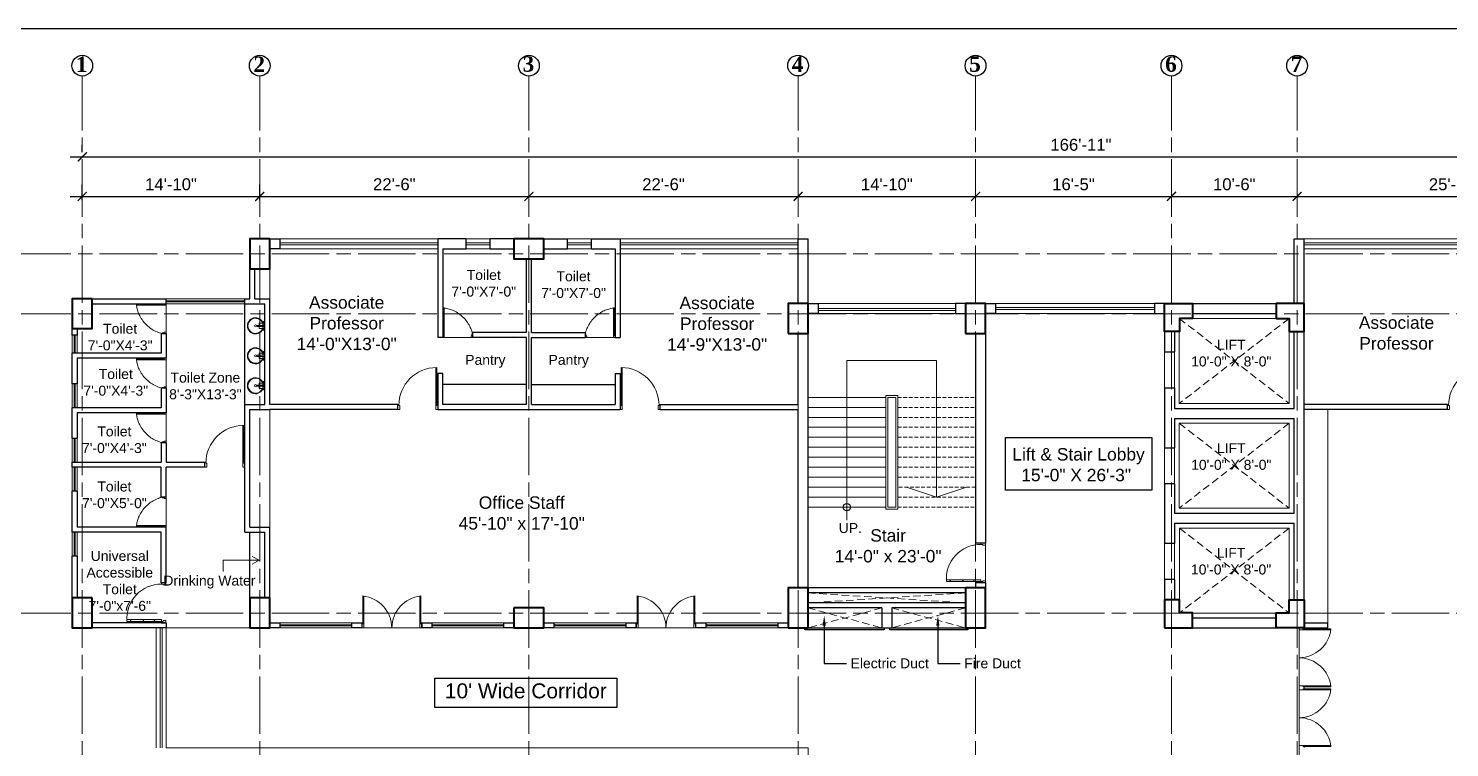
# Model space of a CAD drawing. Header units: inches. Extents: x -12 to 20935469, y -1604 to 24729220.
# Drawn here: x 20855962 to 20857387, y 24719476 to 24720196 of the extents above; entities that cross this region are included whole.
import ezdxf
from ezdxf import colors
from ezdxf.entities.mleader import LeaderData, LeaderLine
from ezdxf.math import Vec2, Vec3

# ---------------------------------------------------------------- set-up
doc = ezdxf.new("R2010")
doc.units = ezdxf.units.IN
doc.header["$LTSCALE"] = 0.03
doc.header["$MEASUREMENT"] = 0
doc.header["$PDMODE"] = 32
doc.header["$PDSIZE"] = 15
doc.linetypes.add('ACAD_ISO08W100', pattern=[36, 24, -3, 6, -3])
doc.linetypes.add('DASHED2', pattern=[0.375, 0.25, -0.125])
for name, color, linetype, lineweight in [('column', 1, 'Continuous', 40), ('Dim Line', 252, 'Continuous', 13), ('Door', 7, 'Continuous', 18), ('Dot', 253, 'Continuous', 0), ('Gas', 21, 'Continuous', 5), ('Glass Line', 252, 'Continuous', 9), ('Grid Line', 252, 'Continuous', 18), ('Hatch', 253, 'Continuous', 15), ('Main Wall', 7, 'Continuous', 30), ('RAIL', 23, 'Continuous', 13), ('STAIR', 46, 'Continuous', 15), ('TOILET FIXTURE', 142, 'Continuous', 5), ('wind.', 150, 'Continuous', 20)]:
    doc.layers.add(name, color=color, linetype=linetype, lineweight=lineweight)
doc.layers.add('FUR', color=251, linetype='Continuous')
doc.layers.add('TEXT', color=7, linetype='Continuous')
doc.styles.add('2', font='swisscl.ttf')
doc.styles.add('RomanS', font='arial.ttf', dxfattribs={"height": 12})
doc.styles.get("Standard").update_dxf_attribs({"font": 'timesbd.ttf'})
doc.dimstyles.new('Aec_Arch_I', dxfattribs={"dimscale": 96, "dimtxt": 12, "dimasz": 0.09375, "dimexe": 0.125, "dimexo": 0.125, "dimgap": 0.0625, "dimtad": 1, "dimdec": 0, "dimzin": 3, "dimdsep": 46, "dimlunit": 4, "dimtxsty": 'RomanS', "dimblk1": 'ARCHTICK', "dimblk2": 'ARCHTICK', "dimsah": 1, "dimcen": 0.09375, "dimdle": 0.125, "dimadec": 0, "dimazin": 0, "dimtfac": 0.75, "dimtdec": 0, "dimtmove": 2, "dimatfit": 3, "dimldrblk": 'ARCHTICK', "dimfxl": 1, "dimfrac": 1, "dimtolj": 1, "dimtzin": 0, "dimarcsym": 0})

# ---------------------------------------------------------------- blocks, each defined once
blk = doc.blocks.new('_ArchTick')
at = {"color": 0, "linetype": 'ByBlock', "lineweight": 35, "const_width": 0.15}
blk.add_lwpolyline([(-0.5, -0.5), (0.5, 0.5)], dxfattribs=at)
blk = doc.blocks.new('*D14')
at = {"layer": 'Defpoints', "color": 0, "transparency": 16777216}
for p in [(20831126.3, 24724578.2), (20830948.3, 24724562.3), (20831126.3, 24724562.3)]:
    blk.add_point(p, dxfattribs=at)
at = {"layer": 'Dim Line', "color": 0, "lineweight": -2, "transparency": 16777216}
for p, q in [((20830948.3, 24724574.3), (20830948.3, 24724590.2)), ((20831126.3, 24724574.3), (20831126.3, 24724590.2)), ((20830936.3, 24724578.2), (20831138.3, 24724578.2))]:
    blk.add_line(p, q, dxfattribs=at)
at = {"layer": 'Dim Line', "color": 0, "lineweight": -2, "transparency": 16777216, "xscale": 9, "yscale": 9, "zscale": 9, "rotation": 180}
blk.add_blockref('_ArchTick', (20830948.3, 24724578.2), dxfattribs=at)
at = {"layer": 'Dim Line', "color": 0, "lineweight": -2, "transparency": 16777216, "xscale": 9, "yscale": 9, "zscale": 9}
blk.add_blockref('_ArchTick', (20831126.3, 24724578.2), dxfattribs=at)
at = {"layer": 'Dim Line', "color": 0, "transparency": 16777216, "insert": (20831037.3, 24724590.3), "char_height": 12, "attachment_point": 5, "style": 'RomanS'}
blk.add_mtext('\\A1;14\'-10"', dxfattribs=at)
blk = doc.blocks.new('*D7')
at = {"layer": 'Defpoints', "color": 0, "transparency": 16777216}
for p in [(20831396.3, 24724578.2), (20831396.3, 24724578.2), (20831126.3, 24724562.3)]:
    blk.add_point(p, dxfattribs=at)
at = {"layer": 'Dim Line', "color": 0, "lineweight": -2, "transparency": 16777216}
for p, q in [((20831126.3, 24724574.3), (20831126.3, 24724590.2)), ((20831114.3, 24724578.2), (20831408.3, 24724578.2))]:
    blk.add_line(p, q, dxfattribs=at)
at = {"layer": 'Dim Line', "color": 0, "lineweight": -2, "transparency": 16777216, "xscale": 9, "yscale": 9, "zscale": 9, "rotation": 180}
blk.add_blockref('_ArchTick', (20831126.3, 24724578.2), dxfattribs=at)
at = {"layer": 'Dim Line', "color": 0, "lineweight": -2, "transparency": 16777216, "xscale": 9, "yscale": 9, "zscale": 9}
blk.add_blockref('_ArchTick', (20831396.3, 24724578.2), dxfattribs=at)
at = {"layer": 'Dim Line', "color": 0, "transparency": 16777216, "insert": (20831261.3, 24724590.3), "char_height": 12, "attachment_point": 5, "style": 'RomanS'}
blk.add_mtext('\\A1;22\'-6"', dxfattribs=at)
blk = doc.blocks.new('*D8')
at = {"layer": 'Defpoints', "color": 0, "transparency": 16777216}
for p in [(20831396.3, 24724578.2), (20831666.3, 24724578.2), (20831666.3, 24724578.2)]:
    blk.add_point(p, dxfattribs=at)
at = {"layer": 'Dim Line', "color": 0, "lineweight": -2, "transparency": 16777216}
blk.add_line((20831384.3, 24724578.2), (20831678.3, 24724578.2), dxfattribs=at)
at = {"layer": 'Dim Line', "color": 0, "lineweight": -2, "transparency": 16777216, "xscale": 9, "yscale": 9, "zscale": 9, "rotation": 180}
blk.add_blockref('_ArchTick', (20831396.3, 24724578.2), dxfattribs=at)
at = {"layer": 'Dim Line', "color": 0, "lineweight": -2, "transparency": 16777216, "xscale": 9, "yscale": 9, "zscale": 9}
blk.add_blockref('_ArchTick', (20831666.3, 24724578.2), dxfattribs=at)
at = {"layer": 'Dim Line', "color": 0, "transparency": 16777216, "insert": (20831531.3, 24724590.3), "char_height": 12, "attachment_point": 5, "style": 'RomanS'}
blk.add_mtext('\\A1;22\'-6"', dxfattribs=at)
blk = doc.blocks.new('*D9')
at = {"layer": 'Defpoints', "color": 0, "transparency": 16777216}
for p in [(20831666.3, 24724578.2), (20831844.3, 24724578.2), (20831844.3, 24724578.2)]:
    blk.add_point(p, dxfattribs=at)
at = {"layer": 'Dim Line', "color": 0, "lineweight": -2, "transparency": 16777216}
blk.add_line((20831654.3, 24724578.2), (20831856.3, 24724578.2), dxfattribs=at)
at = {"layer": 'Dim Line', "color": 0, "lineweight": -2, "transparency": 16777216, "xscale": 9, "yscale": 9, "zscale": 9, "rotation": 180}
blk.add_blockref('_ArchTick', (20831666.3, 24724578.2), dxfattribs=at)
at = {"layer": 'Dim Line', "color": 0, "lineweight": -2, "transparency": 16777216, "xscale": 9, "yscale": 9, "zscale": 9}
blk.add_blockref('_ArchTick', (20831844.3, 24724578.2), dxfattribs=at)
at = {"layer": 'Dim Line', "color": 0, "transparency": 16777216, "insert": (20831755.3, 24724590.3), "char_height": 12, "attachment_point": 5, "style": 'RomanS'}
blk.add_mtext('\\A1;14\'-10"', dxfattribs=at)
blk = doc.blocks.new('*D21')
at = {"layer": 'Defpoints', "color": 0, "transparency": 16777216}
for p in [(20831844.3, 24724578.2), (20832040.8, 24724578.2), (20832040.8, 24724578.2)]:
    blk.add_point(p, dxfattribs=at)
at = {"layer": 'Dim Line', "color": 0, "lineweight": -2, "transparency": 16777216}
for p, q in [((20831832.3, 24724578.2), (20832052.8, 24724578.2)), ((20831844.3, 24724566.2), (20831844.3, 24724566.2)), ((20832040.8, 24724566.2), (20832040.8, 24724566.2))]:
    blk.add_line(p, q, dxfattribs=at)
at = {"layer": 'Dim Line', "color": 0, "lineweight": -2, "transparency": 16777216, "xscale": 9, "yscale": 9, "zscale": 9, "rotation": 180}
blk.add_blockref('_ArchTick', (20831844.3, 24724578.2), dxfattribs=at)
at = {"layer": 'Dim Line', "color": 0, "lineweight": -2, "transparency": 16777216, "xscale": 9, "yscale": 9, "zscale": 9}
blk.add_blockref('_ArchTick', (20832040.8, 24724578.2), dxfattribs=at)
at = {"layer": 'Dim Line', "color": 0, "transparency": 16777216, "insert": (20831942.5, 24724590.3), "char_height": 12, "attachment_point": 5, "style": 'RomanS'}
blk.add_mtext('\\A1;16\'-5"', dxfattribs=at)
blk = doc.blocks.new('*D22')
at = {"layer": 'Defpoints', "color": 0, "transparency": 16777216}
for p in [(20832040.8, 24724578.2), (20832166.8, 24724578.2), (20832166.8, 24724578.2)]:
    blk.add_point(p, dxfattribs=at)
at = {"layer": 'Dim Line', "color": 0, "lineweight": -2, "transparency": 16777216}
for p, q in [((20832028.8, 24724578.2), (20832178.8, 24724578.2)), ((20832040.8, 24724566.2), (20832040.8, 24724566.2)), ((20832166.8, 24724566.2), (20832166.8, 24724566.2))]:
    blk.add_line(p, q, dxfattribs=at)
at = {"layer": 'Dim Line', "color": 0, "lineweight": -2, "transparency": 16777216, "xscale": 9, "yscale": 9, "zscale": 9, "rotation": 180}
blk.add_blockref('_ArchTick', (20832040.8, 24724578.2), dxfattribs=at)
at = {"layer": 'Dim Line', "color": 0, "lineweight": -2, "transparency": 16777216, "xscale": 9, "yscale": 9, "zscale": 9}
blk.add_blockref('_ArchTick', (20832166.8, 24724578.2), dxfattribs=at)
at = {"layer": 'Dim Line', "color": 0, "transparency": 16777216, "insert": (20832103.8, 24724590.3), "char_height": 12, "attachment_point": 5, "style": 'RomanS'}
blk.add_mtext('\\A1;10\'-6"', dxfattribs=at)
blk = doc.blocks.new('*D23')
at = {"layer": 'Defpoints', "color": 0, "transparency": 16777216}
for p in [(20832166.8, 24724578.2), (20832473.8, 24724578.2), (20832473.8, 24724578.2)]:
    blk.add_point(p, dxfattribs=at)
at = {"layer": 'Dim Line', "color": 0, "lineweight": -2, "transparency": 16777216}
for p, q in [((20832154.8, 24724578.2), (20832485.8, 24724578.2)), ((20832166.8, 24724566.2), (20832166.8, 24724566.2)), ((20832473.8, 24724566.2), (20832473.8, 24724566.2))]:
    blk.add_line(p, q, dxfattribs=at)
at = {"layer": 'Dim Line', "color": 0, "lineweight": -2, "transparency": 16777216, "xscale": 9, "yscale": 9, "zscale": 9, "rotation": 180}
blk.add_blockref('_ArchTick', (20832166.8, 24724578.2), dxfattribs=at)
at = {"layer": 'Dim Line', "color": 0, "lineweight": -2, "transparency": 16777216, "xscale": 9, "yscale": 9, "zscale": 9}
blk.add_blockref('_ArchTick', (20832473.8, 24724578.2), dxfattribs=at)
at = {"layer": 'Dim Line', "color": 0, "transparency": 16777216, "insert": (20832320.3, 24724590.3), "char_height": 12, "attachment_point": 5, "style": 'RomanS'}
blk.add_mtext('\\A1;25\'-7"', dxfattribs=at)
blk = doc.blocks.new('*D13')
at = {"layer": 'Defpoints', "color": 0, "transparency": 16777216}
for p in [(20832951.8, 24724617.8), (20830948.3, 24724610.7), (20832951.8, 24724610.7)]:
    blk.add_point(p, dxfattribs=at)
at = {"layer": 'Dim Line', "color": 0, "lineweight": -2, "transparency": 16777216}
for p, q in [((20830948.3, 24724622.7), (20830948.3, 24724629.8)), ((20832951.8, 24724622.7), (20832951.8, 24724629.8)), ((20830936.3, 24724617.8), (20832963.8, 24724617.8))]:
    blk.add_line(p, q, dxfattribs=at)
at = {"layer": 'Dim Line', "color": 0, "lineweight": -2, "transparency": 16777216, "xscale": 9, "yscale": 9, "zscale": 9, "rotation": 180}
blk.add_blockref('_ArchTick', (20830948.3, 24724617.8), dxfattribs=at)
at = {"layer": 'Dim Line', "color": 0, "lineweight": -2, "transparency": 16777216, "xscale": 9, "yscale": 9, "zscale": 9}
blk.add_blockref('_ArchTick', (20832951.8, 24724617.8), dxfattribs=at)
at = {"layer": 'Dim Line', "color": 0, "transparency": 16777216, "insert": (20831950, 24724629.9), "char_height": 12, "attachment_point": 5, "style": 'RomanS'}
blk.add_mtext('\\A1;166\'-11"', dxfattribs=at)
blk = doc.blocks.new('Door_45')
at = {"layer": 'Door'}
for p, q in [((1.5, 5), (1.5, 44)), ((1.5, 40), (2.2, 40)), ((2.2, 40), (2.2, 39.5)), ((2.2, 39.5), (2.7, 39.5)), ((2.7, 39.5), (2.7, 40)), ((2.7, 40), (3.5, 40)), ((3.5, 44), (3.5, 5)), ((1.5, 25.8), (2.2, 25.8)), ((2.2, 25.8), (2.2, 25.3)), ((2.2, 25.3), (2.7, 25.3)), ((2.7, 25.8), (3.5, 25.8)), ((2.7, 25.3), (2.7, 25.8)), ((0, 0), (0, 5)), ((0, 5), (1.5, 5)), ((1.5, 12.6), (2.2, 12.6)), ((3.5, 5), (1.5, 5)), ((1.5, 5), (1.5, 3)), ((1.5, 3), (2.5, 3)), ((2.2, 12.6), (2.2, 13.1)), ((2.2, 13.1), (2.7, 13.1)), ((2.5, 3), (2.5, 0)), ((2.7, 13.1), (2.7, 12.6)), ((2.7, 12.6), (3.5, 12.6)), ((42.5, 3), (42.5, 0)), ((43.5, 3), (42.5, 3)), ((45, 5), (43.5, 5)), ((43.5, 5), (43.5, 3)), ((45, 0), (45, 5)), ((2.5, 0), (0, 0)), ((42.5, 0), (45, 0))]:
    blk.add_line(p, q, dxfattribs=at)
blk.add_arc((4.7, 5.3), 38.8, 359.6233, 94.6685, dxfattribs=at)
blk = doc.blocks.new('A$C36295410')
at = {"layer": 'Door'}
for p, q in [((1, 4), (1, 32)), ((2, 0), (2, 32)), ((58, 0), (58, 32)), ((59, 4), (59, 32)), ((1, 5), (0, 5)), ((2, 4), (1, 4)), ((58, 4), (59, 4)), ((59, 5), (60, 5)), ((2, 0), (0, 0)), ((58, 0), (60, 0))]:
    blk.add_line(p, q, dxfattribs=at)
for centre, start, end in [((-2.5, -0.3), 0.5906, 83.7783), ((62.5, -0.3), 96.2217, 179.4094)]:
    blk.add_arc(centre, 32.5, start, end, dxfattribs=at)
blk = doc.blocks.new('sssss-flat-876')
at = {"layer": 'Door', "linetype": 'Continuous', "ltscale": 3}
blk.add_line((3666.5, 84027.2), (3666.5, 84055.7), dxfattribs=at)
at = {"layer": 'Door', "linetype": 'Continuous', "ltscale": 3, "extrusion": (-7.21527e-09, -3.35624e-18, 1), "elevation": 0}
for points in [[(3666.5, 84057.2), (3666.5, 84055.7), (3668.4, 84055.7), (3668.4, 84056.5), (3670.2, 84056.5), (3670.2, 84057.2)], [(3668.4, 84055.7), (3696.2, 84055.7), (3696.2, 84056.5), (3668.4, 84056.5)]]:
    blk.add_lwpolyline(points, close=True, dxfattribs=at)
at = {"layer": 'Door', "linetype": 'Continuous', "ltscale": 3, "flags": 128}
blk.add_lwpolyline([(3670.2, 84027.2, 0.04096), (3675.5, 84028.9, 0.082496), (3684.9, 84034.8, 0.052187), (3689.7, 84040, 0.043988), (3692.9, 84045, 0.036571), (3694.8, 84049.6, 0.034751), (3695.9, 84054.2, 0.011435), (3696.2, 84055.7)], format="xyb", dxfattribs=at)
at = {"layer": 'Door', "linetype": 'Continuous', "ltscale": 3}
blk.add_lwpolyline([(3666.5, 84027.2), (3666.5, 84028.7), (3668.4, 84028.7), (3668.4, 84027.9), (3670.2, 84027.9), (3670.2, 84027.2)], close=True, dxfattribs=at)
blk = doc.blocks.new('$D40')
at = {"layer": 'Door'}
for p, q in [((1, 4), (1, 42)), ((2, 0), (2, 42)), ((1, 5), (0, 5)), ((2, 0), (0, 0)), ((2, 4), (1, 4)), ((39, 4), (38, 4)), ((38, 4), (38, 0)), ((40, 0), (38, 0)), ((40, 5), (39, 5)), ((39, 5), (39, 4))]:
    blk.add_line(p, q, dxfattribs=at)
blk.add_arc((1, 4), 38, 0, 90, dxfattribs=at)
blk = doc.blocks.new('7-flat-72')
at = {"layer": 'Glass Line', "color": 8, "ltscale": 20}
for p, q in [((-64478.7, 376960.5), (-64480.3, 376960.5)), ((-64480.3, 376959.5), (-64480.3, 376960.5)), ((-64480.3, 376959.5), (-64480.3, 376960.5)), ((-64478.7, 376959.5), (-64480.3, 376959.5)), ((-64480.3, 376959.1), (-64480.3, 376959.4)), ((-64478.7, 376959.4), (-64480.3, 376959.4)), ((-64478.7, 376959.1), (-64480.3, 376959.1)), ((-64480.2, 376959.4), (-64480.2, 376959.5)), ((-64480.1, 376959.5), (-64480.1, 376960.5)), ((-64479.9, 376959.5), (-64479.9, 376960.5)), ((-64479.5, 376959.5), (-64479.5, 376960.5)), ((-64479.1, 376959.5), (-64479.1, 376960.5)), ((-64478.9, 376959.5), (-64478.9, 376960.5)), ((-64478.9, 376959.4), (-64478.9, 376959.5)), ((-64478.8, 376959.5), (-64478.8, 376960.5)), ((-64478.7, 376959.5), (-64478.7, 376960.5)), ((-64478.7, 376959.1), (-64478.7, 376959.4)), ((-64475.1, 376959.4), (-64476.9, 376959.4)), ((-64476.9, 376959.1), (-64476.9, 376959.4)), ((-64475.1, 376959.1), (-64476.9, 376959.1)), ((-64476.6, 376959.4), (-64476.6, 376966.6)), ((-64475.5, 376966.6), (-64476.6, 376966.6)), ((-64475.5, 376959.4), (-64475.5, 376966.6)), ((-64475.1, 376959.1), (-64475.1, 376959.4)), ((-64473.3, 376960.5), (-64471.7, 376960.5)), ((-64473.3, 376959.5), (-64473.3, 376960.5)), ((-64473.3, 376959.5), (-64473.3, 376960.5)), ((-64473.3, 376959.5), (-64471.7, 376959.5)), ((-64473.3, 376959.1), (-64473.3, 376959.4)), ((-64473.3, 376959.4), (-64471.7, 376959.4)), ((-64473.3, 376959.1), (-64471.7, 376959.1)), ((-64473.1, 376959.5), (-64473.1, 376960.5)), ((-64473.1, 376959.4), (-64473.1, 376959.5)), ((-64472.9, 376959.5), (-64472.9, 376960.5)), ((-64472.5, 376959.5), (-64472.5, 376960.5)), ((-64472.1, 376959.5), (-64472.1, 376960.5)), ((-64471.9, 376959.5), (-64471.9, 376960.5)), ((-64471.9, 376959.4), (-64471.9, 376959.5)), ((-64471.8, 376959.5), (-64471.8, 376960.5)), ((-64471.7, 376959.5), (-64471.7, 376960.5)), ((-64471.7, 376959.1), (-64471.7, 376959.4))]:
    blk.add_line(p, q, dxfattribs=at)
blk.add_circle((-64476, 376968.4, 0), 1.08, dxfattribs=at)
for radius, start, end in [(8.1, 273.8334, 266.1883), (7.55, 274.115, 265.9068)]:
    blk.add_arc((-64476, 376968.4, 0), radius, start, end, dxfattribs=at)
blk = doc.blocks.new('SFSFSFS-flat-72')
at = {"layer": 'TOILET FIXTURE', "ltscale": 0.2}
blk.add_lwpolyline([(-3918.5, -3608.1), (-3918.5, -3602.7), (-3923.9, -3602.7), (-3923.9, -3608.1)], close=True, dxfattribs=at)
at = {"layer": 'TOILET FIXTURE', "ltscale": 20}
blk.add_blockref('7-flat-72', (60554.8, -380567.2), dxfattribs=at)
blk = doc.blocks.new('fff')
at = {"layer": 'Grid Line', "color": 252, "linetype": 'ACAD_ISO08W100', "lineweight": 9, "ltscale": 80, "true_color": 0x939598}
for p, q in [((20830948.3, 24723521.1), (20830948.3, 24724698.8)), ((20831126.3, 24723521.1), (20831126.3, 24724698.8)), ((20831396.3, 24723521.1), (20831396.3, 24724698.8)), ((20831666.3, 24723521.1), (20831666.3, 24724698.8)), ((20831844.3, 24723521.1), (20831844.3, 24724698.8)), ((20832040.8, 24723521.1), (20832040.8, 24724698.8)), ((20832166.8, 24723521.1), (20832166.8, 24724698.8)), ((20833096.9, 24724520.6), (20830726.1, 24724520.6)), ((20833096.9, 24724460.6), (20830726.1, 24724460.6)), ((20833096.9, 24724160.7), (20830726.1, 24724160.7))]:
    blk.add_line(p, q, dxfattribs=at)
at = {"layer": 'Dim Line'}
for base, p1, p2, picture, middle in [((20832951.7523, 24724617.8128), (20830948.3088, 24724610.7482), (20832951.7523, 24724610.7482), '*D13', (20831950.0306, 24724629.9397)), ((20831126.3, 24724578.2), (20830948.3, 24724562.3), (20831126.3, 24724562.3), '*D14', (20831037.3, 24724590.3)), ((20831396.3, 24724578.2), (20831126.3, 24724562.3), (20831396.3, 24724578.2), '*D7', (20831261.3, 24724590.3)), ((20831666.3, 24724578.2), (20831396.3, 24724578.2), (20831666.3, 24724578.2), '*D8', (20831531.3, 24724590.3)), ((20831844.3, 24724578.2), (20831666.3, 24724578.2), (20831844.3, 24724578.2), '*D9', (20831755.3, 24724590.3)), ((20832040.7792, 24724578.1666), (20831844.25, 24724578.1666), (20832040.7792, 24724578.1666), '*D21', (20831942.5146, 24724590.2934)), ((20832166.8, 24724578.2), (20832040.8, 24724578.2), (20832166.8, 24724578.2), '*D22', (20832103.8, 24724590.3)), ((20832473.8, 24724578.2), (20832166.8, 24724578.2), (20832473.8, 24724578.2), '*D23', (20832320.3, 24724590.3))]:
    dim = blk.add_linear_dim(base=base, p1=p1, p2=p2, dimstyle='Aec_Arch_I', dxfattribs=at)
    dim.commit()
    dim.dimension.update_dxf_attribs({"geometry": picture, "text_midpoint": middle})

msp = doc.modelspace()

# ---------------------------------------------------------------- linework, layer by layer
for p, q in [((20856179, 24719819.5), (20856179, 24719920.5)), ((20856448.5, 24719887.5), (20856448.5, 24719887.5)), ((20856461.5, 24719839.5), (20856377.5, 24719839.5)), ((20856466.5, 24719839.5), (20856550.5, 24719839.5)), ((20856184, 24719625.6), (20856184, 24719691.6)), ((20856095, 24719600.8), (20856100, 24719600.8)), ((20856296.5, 24719600.6), (20856296.5, 24719595.6)), ((20856356.5, 24719600.6), (20856356.5, 24719595.6)), ((20856571.5, 24719595.6), (20856571.5, 24719600.6)), ((20856631.5, 24719595.6), (20856631.5, 24719600.6))]:
    msp.add_line(p, q)
for points in [[(20856942.2, 24719786.4), (20857088.8, 24719786.4), (20857088.8, 24719733.7), (20856942.2, 24719733.7)], [(20856740.9, 24719595.6), (20856820.2, 24719595.6), (20856820.2, 24719593.6), (20856740.9, 24719593.6)], [(20856826, 24719595.6), (20856904.2, 24719595.6), (20856904.2, 24719593.6), (20856826, 24719593.6)], [(20856369.5, 24719545.3), (20856552.2, 24719545.3), (20856552.2, 24719515.7), (20856369.5, 24719515.7)]]:
    msp.add_lwpolyline(points, close=True)
msp.add_circle((20856782.9, 24719716.6), 3.61)
at = {"layer": 'column', "lineweight": 40, "ltscale": 20}
for points in [[(20856204, 24719985.5), (20856184, 24719985.5), (20856184, 24719955.5), (20856204, 24719955.5)], [(20856449, 24719985.5), (20856449, 24719965.5), (20856479, 24719965.5), (20856479, 24719985.5)], [(20856026, 24719925.5), (20856006, 24719925.5), (20856006, 24719895.5), (20856026, 24719895.5)], [(20856724, 24719890.6), (20856744, 24719890.6), (20856744, 24719920.6), (20856724, 24719920.6)], [(20856901.9, 24719890.6), (20856921.9, 24719890.6), (20856921.9, 24719920.6), (20856901.9, 24719920.6)], [(20856026, 24719625.6), (20856006, 24719625.6), (20856006, 24719595.6), (20856026, 24719595.6)], [(20856204, 24719625.6), (20856184, 24719625.6), (20856184, 24719595.6), (20856204, 24719595.6)], [(20856724, 24719595.6), (20856744, 24719595.6), (20856744, 24719635.6), (20856724, 24719635.6)], [(20856901.9, 24719595.6), (20856921.9, 24719595.6), (20856921.9, 24719635.6), (20856901.9, 24719635.6)], [(20856449, 24719615.6), (20856449, 24719595.6), (20856479, 24719595.6), (20856479, 24719615.6)]]:
    msp.add_lwpolyline(points, close=True, dxfattribs=at)
for points in [[(20857101.5, 24719920.6), (20857129.5, 24719920.6), (20857129.5, 24719905.6), (20857116.5, 24719905.6), (20857116.5, 24719892.6), (20857101.5, 24719892.6), (20857101.5, 24719920.6)], [(20857241.5, 24719920.6), (20857213.5, 24719920.6), (20857213.5, 24719905.6), (20857226.5, 24719905.6), (20857226.5, 24719892.6), (20857241.5, 24719892.6), (20857241.5, 24719920.6)], [(20857101.5, 24719595.6), (20857129.5, 24719595.6), (20857129.5, 24719610.6), (20857116.5, 24719610.6), (20857116.5, 24719623.6), (20857101.5, 24719623.6), (20857101.5, 24719595.6)], [(20857241.5, 24719595.6), (20857213.5, 24719595.6), (20857213.5, 24719610.6), (20857226.5, 24719610.6), (20857226.5, 24719623.6), (20857241.5, 24719623.6), (20857241.5, 24719595.6)]]:
    msp.add_lwpolyline(points, dxfattribs=at)
at = {"layer": 'Defpoints'}
msp.add_lwpolyline([(20855761.5, 24720196.3), (20858200.3, 24720196.3), (20858200.3, 24718737.8), (20855761.5, 24718737.8)], close=True, dxfattribs=at)
at = {"layer": 'Dot', "linetype": 'DASHED2', "lineweight": 0, "ltscale": 1000}
for p, q in [((20856744, 24719630.6), (20856901.9, 24719620.6)), ((20856901.9, 24719630.6), (20856744, 24719620.6)), ((20856817.9, 24719615.6), (20856744, 24719595.6)), ((20856744, 24719615.6), (20856817.9, 24719595.6)), ((20856827.9, 24719615.6), (20856901.9, 24719595.6)), ((20856901.9, 24719615.6), (20856827.9, 24719595.6))]:
    msp.add_line(p, q, dxfattribs=at)
for points in [[(20857116.4, 24719905.6), (20857226.5, 24719820.6), (20857226.5, 24719905.6), (20857116.4, 24719820.6)], [(20857116.4, 24719800.6), (20857226.5, 24719715.6), (20857226.5, 24719800.6), (20857116.4, 24719715.6)], [(20857116.5, 24719695.6), (20857226.5, 24719610.5), (20857226.5, 24719695.6), (20857116.5, 24719610.5)]]:
    msp.add_lwpolyline(points, dxfattribs=at)
at = {"layer": 'Gas', "color": 0, "lineweight": 5}
for points in [[(20857116.4, 24719820.6), (20857226.5, 24719820.6), (20857226.5, 24719905.6), (20857116.4, 24719905.6)], [(20856833.9, 24719714.6), (20856821.9, 24719714.6), (20856821.9, 24719828.6), (20856833.9, 24719828.6)], [(20856831.9, 24719716.6), (20856823.9, 24719716.6), (20856823.9, 24719826.6), (20856831.9, 24719826.6)], [(20857116.4, 24719715.6), (20857226.5, 24719715.6), (20857226.5, 24719800.6), (20857116.4, 24719800.6)], [(20857116.5, 24719610.5), (20857226.5, 24719610.5), (20857226.5, 24719695.6), (20857116.5, 24719695.6)]]:
    msp.add_lwpolyline(points, close=True, dxfattribs=at)
at = {"layer": 'Hatch', "lineweight": 5}
for p, q in [((20856204, 24719925.5), (20856204, 24719955.4)), ((20856204, 24719696.6), (20856204, 24719814.5)), ((20857265.3, 24719600.6), (20857265.3, 24719814.5))]:
    msp.add_line(p, q, dxfattribs=at)
at = {"layer": 'Hatch'}
msp.add_lwpolyline([(20857236.5, 24719354.5), (20857236.5, 24719595.6), (20857101.5, 24719595.6), (20857101.5, 24719910.6), (20856921.9, 24719910.6), (20856921.9, 24719595.6), (20856100, 24719595.6), (20856100, 24719475.4), (20856744, 24719475.4), (20856744, 24719354.5)], close=True, dxfattribs=at)
at = {"layer": 'Main Wall', "lineweight": 30}
for p, q in [((20856401.2, 24719985.5), (20856372.5, 24719985.5)), ((20856372.5, 24719985.5), (20856372.5, 24719886.5)), ((20856401.2, 24719975.5), (20856401.2, 24719985.5)), ((20856449, 24719985.5), (20856425.2, 24719985.5)), ((20856425.2, 24719975.5), (20856425.2, 24719985.5)), ((20856479, 24719985.5), (20856502.7, 24719985.5)), ((20856502.7, 24719975.5), (20856502.7, 24719985.5)), ((20856526.7, 24719985.5), (20856555.5, 24719985.5)), ((20856526.7, 24719975.5), (20856526.7, 24719985.5)), ((20856555.5, 24719985.5), (20856555.5, 24719886.5)), ((20856734, 24719985.5), (20856744, 24719985.5)), ((20856734, 24719920.6), (20856734, 24719985.5)), ((20856744, 24719920.6), (20856744, 24719985.5)), ((20857241.5, 24719623.6), (20857241.5, 24719985.5)), ((20856377.5, 24719975.5), (20856401.2, 24719975.5)), ((20856377.5, 24719975.5), (20856377.5, 24719886.5)), ((20856425.2, 24719975.5), (20856449, 24719975.5)), ((20856479, 24719975.5), (20856502.7, 24719975.5)), ((20856479, 24719975.5), (20856479, 24719975.5)), ((20856526.7, 24719975.5), (20856550.5, 24719975.5)), ((20856550.5, 24719975.5), (20856550.5, 24719886.5)), ((20856184, 24719925.5), (20856184, 24719955.5)), ((20856189, 24719925.5), (20856189, 24719955.5)), ((20856461.5, 24719891.5), (20856461.5, 24719965.5)), ((20856466.5, 24719891.5), (20856466.5, 24719965.5)), ((20856734, 24719939.5), (20856734, 24719939.5)), ((20856026, 24719925.5), (20856100, 24719925.5)), ((20856100, 24719920.5), (20856100, 24719925.5)), ((20856179, 24719925.5), (20856184, 24719925.5)), ((20856179, 24719920.5), (20856179, 24719925.5)), ((20856189, 24719925.5), (20856204, 24719925.5)), ((20856204, 24719819.5), (20856204, 24719925.5)), ((20856734, 24719933.5), (20856734, 24719933.5)), ((20856026, 24719920.5), (20856100, 24719920.5)), ((20856179, 24719920.5), (20856199, 24719920.5)), ((20856199, 24719819.5), (20856199, 24719920.5)), ((20856461.5, 24719891.5), (20856461.5, 24719910.5)), ((20856466.5, 24719891.5), (20856466.5, 24719910.5)), ((20856744, 24719635.6), (20856744, 24719910.6)), ((20857111.5, 24719920.6), (20857231.5, 24719920.6)), ((20857129.5, 24719910.6), (20857213.5, 24719910.6)), ((20856006, 24719888.8), (20856006, 24719895.5)), ((20856095, 24719890.5), (20856100, 24719890.5)), ((20856095, 24719890.5), (20856095, 24719870.8)), ((20856377.5, 24719886.5), (20856372.5, 24719886.5)), ((20856407.5, 24719891.5), (20856407.5, 24719886.5)), ((20856461.5, 24719891.5), (20856407.5, 24719891.5)), ((20856461.5, 24719886.5), (20856407.5, 24719886.5)), ((20856461.5, 24719819.5), (20856461.5, 24719886.5)), ((20856466.5, 24719891.5), (20856520.5, 24719891.5)), ((20856466.5, 24719886.5), (20856520.5, 24719886.5)), ((20856466.5, 24719819.5), (20856466.5, 24719886.5)), ((20856520.5, 24719891.5), (20856520.5, 24719886.5)), ((20856550.5, 24719886.5), (20856555.5, 24719886.5)), ((20856734, 24719819.5), (20856734, 24719890.6)), ((20856911.9, 24719890.6), (20856911.9, 24719680.6)), ((20856921.9, 24719890.6), (20856921.9, 24719680.6)), ((20856095, 24719870.8), (20856006, 24719870.8)), ((20856006, 24719840.2), (20856006, 24719870.8)), ((20857101.5, 24719872.1), (20857111.5, 24719872.1)), ((20856100, 24719865.8), (20856011, 24719865.8)), ((20856372.5, 24719850.5), (20856372.5, 24719814.5)), ((20856377.5, 24719850.5), (20856372.5, 24719850.5)), ((20856377.5, 24719819.5), (20856377.5, 24719850.5)), ((20856550.5, 24719850.5), (20856555.5, 24719850.5)), ((20856550.5, 24719850.5), (20856550.5, 24719819.5)), ((20856555.5, 24719850.5), (20856555.5, 24719814.5)), ((20856095, 24719835.8), (20856095, 24719816.2)), ((20856100, 24719835.8), (20856095, 24719835.8)), ((20857101.5, 24719836.1), (20857111.5, 24719836.1)), ((20856095, 24719816.2), (20856006, 24719816.2)), ((20856006, 24719785.6), (20856006, 24719816.2)), ((20856100, 24719811.2), (20856011, 24719811.2)), ((20856011, 24719811.2), (20856011, 24719785.6)), ((20856179, 24719761.6), (20856179, 24719819.5)), ((20856179, 24719819.5), (20856199, 24719819.5)), ((20856184, 24719696.6), (20856184, 24719814.5)), ((20856184, 24719814.5), (20856204, 24719814.5)), ((20856332.5, 24719819.5), (20856204, 24719819.5)), ((20856332.5, 24719814.5), (20856204, 24719814.5)), ((20856332.5, 24719814.5), (20856332.5, 24719819.5)), ((20856372.5, 24719814.5), (20856555.5, 24719814.5)), ((20856461.5, 24719819.5), (20856377.5, 24719819.5)), ((20856466.5, 24719819.5), (20856550.5, 24719819.5)), ((20856595.5, 24719819.5), (20856734, 24719819.5)), ((20856595.5, 24719814.5), (20856595.5, 24719819.5)), ((20856595.5, 24719814.5), (20856734, 24719814.5)), ((20856734, 24719635.6), (20856734, 24719814.5)), ((20857111.5, 24719815.6), (20857231.5, 24719815.6)), ((20857385.5, 24719819.5), (20857241.5, 24719819.5)), ((20857385.5, 24719814.5), (20857241.5, 24719814.5)), ((20857385.5, 24719814.5), (20857385.5, 24719819.5)), ((20857111.5, 24719805.6), (20857231.5, 24719805.6)), ((20856006, 24719785.6), (20856011, 24719785.6)), ((20856100, 24719781.2), (20856095, 24719781.2)), ((20857101.5, 24719776.1), (20857111.5, 24719776.1)), ((20856006, 24719761.6), (20856095, 24719761.6)), ((20856006, 24719756.6), (20856006, 24719761.6)), ((20856095, 24719756.6), (20856006, 24719756.6)), ((20856095, 24719726.6), (20856095, 24719756.6)), ((20856100, 24719726.6), (20856100, 24719756.6)), ((20856139, 24719756.6), (20856100, 24719756.6)), ((20856139, 24719756.6), (20856139, 24719761.6)), ((20856179, 24719691.6), (20856179, 24719761.6)), ((20857111.5, 24719740.1), (20857101.5, 24719740.1)), ((20856011, 24719732.6), (20856006, 24719732.6)), ((20856006, 24719691.6), (20856006, 24719732.6)), ((20856011, 24719732.6), (20856011, 24719696.6)), ((20856100, 24719726.6), (20856095, 24719726.6)), ((20857111.5, 24719710.6), (20857231.5, 24719710.6)), ((20856100, 24719696.6), (20856011, 24719696.6)), ((20856100, 24719640.8), (20856100, 24719696.6)), ((20856184, 24719696.6), (20856204, 24719696.6)), ((20856204, 24719625.6), (20856204, 24719696.6)), ((20857111.5, 24719700.6), (20857231.5, 24719700.6)), ((20856095, 24719691.6), (20856006, 24719691.6)), ((20856095, 24719640.8), (20856095, 24719691.6)), ((20856179, 24719691.6), (20856199, 24719691.6)), ((20856199, 24719625.6), (20856199, 24719691.6)), ((20856006, 24719625.6), (20856006, 24719667.6)), ((20856011, 24719667.6), (20856006, 24719667.6)), ((20856011, 24719667.6), (20856011, 24719625.6)), ((20856921.9, 24719680.6), (20856911.9, 24719680.6)), ((20857111.5, 24719680.1), (20857101.5, 24719680.1)), ((20856100, 24719640.8), (20856095, 24719640.8)), ((20856911.9, 24719640.6), (20856911.9, 24719635.6)), ((20856921.9, 24719640.6), (20856911.9, 24719640.6)), ((20856921.9, 24719640.6), (20856921.9, 24719635.6)), ((20857111.5, 24719644.1), (20857101.5, 24719644.1)), ((20856901.9, 24719635.6), (20856744, 24719635.6)), ((20856901.9, 24719630.6), (20856744, 24719630.6)), ((20856901.9, 24719620.6), (20856744, 24719620.6)), ((20856817.9, 24719615.6), (20856744, 24719615.6)), ((20856817.9, 24719615.6), (20856817.9, 24719595.6)), ((20856901.9, 24719615.6), (20856827.9, 24719615.6)), ((20856827.9, 24719615.6), (20856827.9, 24719595.6)), ((20856100, 24719600.8), (20856026, 24719600.8)), ((20856100, 24719600.8), (20856100, 24719595.7)), ((20856204, 24719600.6), (20856214, 24719600.6)), ((20856214, 24719600.6), (20856214, 24719595.6)), ((20856286.5, 24719595.6), (20856286.5, 24719600.6)), ((20856356.5, 24719595.6), (20856356.5, 24719600.6)), ((20856439, 24719595.6), (20856439, 24719600.6)), ((20856479, 24719595.6), (20856479, 24719600.6)), ((20856561.5, 24719595.6), (20856561.5, 24719600.6)), ((20856631.5, 24719595.6), (20856631.5, 24719600.6)), ((20856714, 24719595.6), (20856714, 24719600.6)), ((20857241.5, 24719600.6), (20857265.3, 24719600.6)), ((20857265.3, 24719595.6), (20857265.3, 24719600.6)), ((20856100, 24719595.7), (20856026, 24719595.7)), ((20856214, 24719595.6), (20856204, 24719595.6)), ((20856817.9, 24719595.6), (20856827.9, 24719595.6)), ((20857129.5, 24719595.6), (20857213.5, 24719595.6)), ((20857241.5, 24719595.6), (20857265.3, 24719595.6))]:
    msp.add_line(p, q, dxfattribs=at)
for points in [[(20856204, 24719985.5), (20856214, 24719985.5), (20856214, 24719975.4), (20856204, 24719975.4)], [(20857231.5, 24719920.6), (20857231.5, 24719985.5), (20857241.5, 24719985.5)], [(20856744, 24719920.6), (20856754, 24719920.6), (20856754, 24719910.6), (20856744, 24719910.6)], [(20856901.9, 24719920.6), (20856891.9, 24719920.6), (20856891.9, 24719910.6), (20856901.9, 24719910.6)], [(20856921.9, 24719920.6), (20856931.9, 24719920.6), (20856931.9, 24719910.6), (20856921.9, 24719910.6)], [(20857101.5, 24719920.6), (20857091.5, 24719920.6), (20857091.5, 24719910.6), (20857101.5, 24719910.6)], [(20856011, 24719888.8), (20856006, 24719888.8)], [(20856011, 24719895.5), (20856011, 24719888.8)], [(20856100, 24719890.5), (20856100, 24719865.8)], [(20857101.5, 24719892.6), (20857101.5, 24719872.1)], [(20857111.5, 24719892.6), (20857111.5, 24719872.1)], [(20857231.5, 24719815.6), (20857231.5, 24719892.6)], [(20856011, 24719865.8), (20856011, 24719840.2)], [(20856011, 24719840.2), (20856006, 24719840.2)], [(20856100, 24719835.8), (20856100, 24719811.2)], [(20857101.5, 24719836.1), (20857101.5, 24719776.1)], [(20857111.5, 24719836.1), (20857111.5, 24719815.6)], [(20857111.5, 24719805.6), (20857111.5, 24719776.1)], [(20857231.5, 24719710.6), (20857231.5, 24719805.6)], [(20856095, 24719781.2), (20856095, 24719761.6)], [(20856100, 24719781.2), (20856100, 24719761.6)], [(20856100, 24719761.6), (20856139, 24719761.6)], [(20857101.5, 24719740.1), (20857101.5, 24719680.1)], [(20857111.5, 24719740.1), (20857111.5, 24719710.6)], [(20857111.5, 24719700.6), (20857111.5, 24719680.1)], [(20857231.5, 24719623.6), (20857231.5, 24719700.6)], [(20857101.5, 24719644.1), (20857101.5, 24719623.6), (20857101.5, 24719623.6)], [(20857111.5, 24719644.1), (20857111.5, 24719623.6)], [(20856286.5, 24719600.6), (20856296.5, 24719600.6), (20856296.5, 24719595.6), (20856286.5, 24719595.6)], [(20856356.5, 24719600.6), (20856366.5, 24719600.6), (20856366.5, 24719595.6), (20856356.5, 24719595.6)], [(20856439, 24719600.6), (20856449, 24719600.6), (20856449, 24719595.6), (20856439, 24719595.6)], [(20856479, 24719600.6), (20856489, 24719600.6), (20856489, 24719595.6), (20856479, 24719595.6)], [(20856561.5, 24719600.6), (20856571.5, 24719600.6), (20856571.5, 24719595.6), (20856561.5, 24719595.6)], [(20856631.5, 24719600.6), (20856641.5, 24719600.6), (20856641.5, 24719595.6), (20856631.5, 24719595.6)], [(20856714, 24719600.6), (20856724, 24719600.6), (20856724, 24719595.6), (20856714, 24719595.6)], [(20857129.5, 24719605.6), (20857213.5, 24719605.6)]]:
    msp.add_lwpolyline(points, dxfattribs=at)
at = {"layer": 'Main Wall', "lineweight": 13}
for points in [[(20857101.5, 24719836.1), (20857111.5, 24719836.1), (20857111.5, 24719872.1), (20857101.5, 24719872.1)], [(20857101.5, 24719740.1), (20857111.5, 24719740.1), (20857111.5, 24719776.1), (20857101.5, 24719776.1)], [(20857101.5, 24719644.1), (20857111.5, 24719644.1), (20857111.5, 24719680.1), (20857101.5, 24719680.1)]]:
    msp.add_lwpolyline(points, close=True, dxfattribs=at)
at = {"layer": 'RAIL', "lineweight": 9}
for p, q in [((20856782.9, 24719703.5), (20856782.9, 24719863.6)), ((20856782.9, 24719863.6), (20856872.9, 24719863.6)), ((20856872.9, 24719863.6), (20856872.9, 24719726.6)), ((20856842.9, 24719736.6), (20856872.9, 24719726.6)), ((20856872.9, 24719726.6), (20856902.9, 24719736.6))]:
    msp.add_line(p, q, dxfattribs=at)
at = {"layer": 'STAIR', "color": 32, "lineweight": 5}
for p, q in [((20856744, 24719826.6), (20856821.9, 24719826.6)), ((20856744, 24719816.6), (20856821.9, 24719816.6)), ((20856744, 24719806.6), (20856821.9, 24719806.6)), ((20856744, 24719796.6), (20856821.9, 24719796.6)), ((20856744, 24719786.6), (20856821.9, 24719786.6)), ((20856744, 24719776.6), (20856821.9, 24719776.6)), ((20856744, 24719766.6), (20856821.9, 24719766.6)), ((20856744, 24719756.6), (20856821.9, 24719756.6)), ((20856744, 24719746.6), (20856821.9, 24719746.6)), ((20856744, 24719736.6), (20856821.9, 24719736.6)), ((20856744, 24719726.6), (20856821.9, 24719726.6)), ((20856744, 24719716.6), (20856821.9, 24719716.6))]:
    msp.add_line(p, q, dxfattribs=at)
at = {"layer": 'STAIR', "color": 32, "linetype": 'DASHED2', "lineweight": 5, "ltscale": 500}
for p, q in [((20856833.9, 24719826.6), (20856911.9, 24719826.6)), ((20856833.9, 24719816.6), (20856911.9, 24719816.6)), ((20856833.9, 24719806.6), (20856911.9, 24719806.6)), ((20856833.9, 24719796.6), (20856911.9, 24719796.6)), ((20856833.9, 24719786.6), (20856911.9, 24719786.6)), ((20856833.9, 24719776.6), (20856911.9, 24719776.6)), ((20856833.9, 24719766.6), (20856911.9, 24719766.6)), ((20856833.9, 24719756.6), (20856911.9, 24719756.6)), ((20856833.9, 24719746.6), (20856911.9, 24719746.6)), ((20856911.9, 24719736.6), (20856833.9, 24719736.6)), ((20856833.9, 24719726.6), (20856911.9, 24719726.6)), ((20856851.9, 24719736.6), (20856911.9, 24719736.6)), ((20856833.9, 24719716.6), (20856911.9, 24719716.6))]:
    msp.add_line(p, q, dxfattribs=at)
at = {"layer": 'STAIR', "color": 253, "lineweight": 5}
for p, q in [((20856193.6, 24719663.3), (20856157.3, 24719663.3)), ((20856157.3, 24719663.3), (20856157.3, 24719652.1)), ((20856193.6, 24719663.3), (20856186.3, 24719667.3)), ((20856193.6, 24719663.3), (20856186.3, 24719659.3))]:
    msp.add_line(p, q, dxfattribs=at)
at = {"layer": 'TEXT'}
for centre in [(20856016, 24720159), (20856194, 24720159), (20856464, 24720159), (20856734, 24720159.1), (20856912, 24720159), (20857108.5, 24720159), (20857234.5, 24720159)]:
    msp.add_circle(centre, 10.4, dxfattribs=at)
at = {"layer": 'wind.', "lineweight": 5}
for p, q in [((20856372.5, 24719985.5), (20856214, 24719985.5)), ((20856214, 24719981.5), (20856372.5, 24719981.5)), ((20856401.2, 24719985.5), (20856425.2, 24719985.5)), ((20856401.2, 24719981.5), (20856425.2, 24719981.5)), ((20856502.7, 24719985.5), (20856526.7, 24719985.5)), ((20856502.7, 24719981.5), (20856526.7, 24719981.5)), ((20856555.5, 24719985.5), (20856734, 24719985.5)), ((20856555.5, 24719981.5), (20856734, 24719981.6)), ((20857425.5, 24719985.5), (20857241.5, 24719985.5)), ((20856214, 24719979.5), (20856372.5, 24719979.5)), ((20856214, 24719975.4), (20856372.5, 24719975.5)), ((20856401.2, 24719979.5), (20856425.2, 24719979.5)), ((20856401.2, 24719975.5), (20856425.1, 24719975.5)), ((20856502.7, 24719979.5), (20856526.7, 24719979.5)), ((20856502.7, 24719975.5), (20856526.6, 24719975.5)), ((20856555.5, 24719979.5), (20856734, 24719979.6)), ((20856555.5, 24719975.5), (20856734, 24719975.5)), ((20857425.5, 24719975.5), (20857241.5, 24719975.5)), ((20856100, 24719925.5), (20856179, 24719925.5)), ((20856100, 24719923.5), (20856179, 24719923.5)), ((20856100, 24719922.5), (20856179, 24719922.5)), ((20856100, 24719920.5), (20856179, 24719920.5)), ((20856754, 24719920.6), (20856891.9, 24719920.6)), ((20856754, 24719915.6), (20856891.9, 24719915.6)), ((20856754, 24719913.6), (20856891.9, 24719913.6)), ((20856754, 24719910.6), (20856891.9, 24719910.6)), ((20856931.9, 24719920.6), (20857091.5, 24719920.6)), ((20856931.9, 24719916.6), (20857091.5, 24719916.6)), ((20856931.9, 24719914.6), (20857091.5, 24719914.6)), ((20856931.9, 24719910.6), (20857101.5, 24719910.6)), ((20856006, 24719888.8), (20856006, 24719870.8)), ((20856008, 24719888.8), (20856008, 24719870.8)), ((20856009, 24719888.8), (20856009, 24719870.8)), ((20856011, 24719888.8), (20856011, 24719870.8)), ((20856006, 24719840.2), (20856006, 24719816.2)), ((20856008, 24719840.2), (20856008, 24719816.2)), ((20856009, 24719840.2), (20856009, 24719816.2)), ((20856011, 24719840.2), (20856011, 24719816.2)), ((20856006, 24719761.6), (20856006, 24719785.6)), ((20856008, 24719761.6), (20856008, 24719785.6)), ((20856009, 24719761.6), (20856009, 24719785.6)), ((20856011, 24719761.6), (20856011, 24719785.6)), ((20856006, 24719732.6), (20856006, 24719756.6)), ((20856008, 24719732.6), (20856008, 24719756.6)), ((20856009, 24719732.6), (20856009, 24719756.6)), ((20856011, 24719732.6), (20856011, 24719756.6)), ((20856006, 24719667.6), (20856006, 24719691.6)), ((20856008, 24719667.6), (20856008, 24719691.6)), ((20856009, 24719667.6), (20856009, 24719691.6)), ((20856011, 24719667.6), (20856011, 24719691.6)), ((20856214, 24719600.6), (20856286.5, 24719600.6)), ((20856214, 24719598.6), (20856286.5, 24719598.6)), ((20856214, 24719597.6), (20856286.5, 24719597.6)), ((20856366.5, 24719600.6), (20856439, 24719600.6)), ((20856366.5, 24719598.6), (20856439, 24719598.6)), ((20856366.5, 24719597.6), (20856439, 24719597.6)), ((20856489, 24719600.6), (20856561.5, 24719600.6)), ((20856489, 24719598.6), (20856561.5, 24719598.6)), ((20856489, 24719597.6), (20856561.5, 24719597.6)), ((20856641.5, 24719600.6), (20856714, 24719600.6)), ((20856641.5, 24719598.6), (20856714, 24719598.6)), ((20856641.5, 24719597.6), (20856714, 24719597.6)), ((20856214, 24719595.6), (20856286.5, 24719595.6)), ((20856366.5, 24719595.6), (20856449, 24719595.6)), ((20856489, 24719595.6), (20856561.5, 24719595.6)), ((20856641.5, 24719595.6), (20856714, 24719595.6))]:
    msp.add_line(p, q, dxfattribs=at)
at = {"layer": 'wind.'}
for p, q in [((20857241.5, 24719981.5), (20857425.5, 24719981.5)), ((20857241.5, 24719979.5), (20857425.5, 24719979.5)), ((20856478.9, 24719597.6), (20856479, 24719597.6)), ((20856090, 24719475.4), (20856090, 24719595.9)), ((20856094, 24719475.4), (20856094, 24719595.9)), ((20856096, 24719475.4), (20856096, 24719595.9)), ((20856100, 24719475.7), (20856100, 24719595.9)), ((20856478.9, 24719595.6), (20856479, 24719595.6))]:
    msp.add_line(p, q, dxfattribs=at)

# ---------------------------------------------------------------- block references
at = {"layer": 'Door', "ltscale": 20, "xscale": -1}
for p in [(20859766.5, 24635863.3), (20859766.5, 24635808.6), (20859766.5, 24635754)]:
    msp.add_blockref('sssss-flat-876', p, dxfattribs=at)
at = {"layer": 'Door', "xscale": -1}
msp.add_blockref('$D40', (20856179, 24719756.6), dxfattribs=at)
at = {"layer": 'Door', "ltscale": 20, "rotation": 180}
msp.add_blockref('sssss-flat-876', (20859766.5, 24803753.8), dxfattribs=at)
at = {"layer": 'Door', "color": 250, "ltscale": 20, "xscale": 0.8888888888759539, "yscale": 0.8888888888759539, "zscale": 0.8888888888759539, "rotation": 90.00000000000001}
for p in [(20856921.9, 24719640.6), (20856099.9, 24719600.8)]:
    msp.add_blockref('Door_45', p, dxfattribs=at)
at = {"layer": 'FUR', "xscale": -1}
for p in [(20856356.5, 24719595.6), (20856631.5, 24719595.6)]:
    msp.add_blockref('A$C36295410', p, dxfattribs=at)
at = {"layer": 'FUR', "xscale": -1, "rotation": 270}
for p in [(20857236.5, 24719535.6), (20857236.5, 24719475.6)]:
    msp.add_blockref('A$C36295410', p, dxfattribs=at)
at = {"layer": 'Main Wall'}
for name, p in [('fff', (25067.7, -4550.2)), ('$D40', (20856555.5, 24719814.5))]:
    msp.add_blockref(name, p, dxfattribs=at)
at = {"layer": 'Main Wall', "rotation": 90.00000000000001}
msp.add_blockref('sssss-flat-876', (20940434.7, 24716220), dxfattribs=at)
at = {"layer": 'Main Wall', "xscale": -1, "rotation": 270}
msp.add_blockref('sssss-flat-876', (20772493.3, 24716220), dxfattribs=at)
at = {"layer": 'Main Wall', "xscale": -1}
for p in [(20856372.5, 24719814.5), (20857425.5, 24719814.5)]:
    msp.add_blockref('$D40', p, dxfattribs=at)
at = {"layer": 'TOILET FIXTURE', "ltscale": 20, "rotation": 90.00000000000001}
for p in [(20852590.9, 24723819.5), (20852590.9, 24723789.5), (20852590.9, 24723759.5)]:
    msp.add_blockref('SFSFSFS-flat-72', p, dxfattribs=at)

# ---------------------------------------------------------------- texts
at = {"layer": 'TEXT', "char_height": 15.44, "width": 227.458, "attachment_point": 8, "rotation": 0}
for s, insert in [('\\A1;1', (20856015.5, 24720152.7)), ('\\A1;2', (20856193.5, 24720152.8)), ('\\A1;3', (20856463.5, 24720152.8)), ('\\A1;4', (20856733.5, 24720152.8)), ('\\A1;5', (20856911.4, 24720152.7)), ('\\A1;6', (20857108, 24720152.7)), ('\\A1;7', (20857234, 24720152.8))]:
    msp.add_mtext(s, dxfattribs=dict(at, insert=insert))
at = {"layer": 'TEXT', "color": 30, "lineweight": 5, "ltscale": 20, "attachment_point": 2, "style": '2'}
for s, width, gutter_width, insert, char_height in [('{\\fArial|b0|i0|c0|p34;\\C0;Toilet \\P7\'-0"X7\'-0"}', 104.76, 0.5, (20856418.7, 24719954.3), 10), ('{\\fArial|b0|i0|c0|p34;\\C0;Toilet \\P7\'-0"X7\'-0"}', 104.76, 0.5, (20856508.8, 24719952.9), 10), ('\\pxqc;{\\fArial|b0|i0|c0|p34;\\C0;Associate\\PProfessor\\P\\pq*;14\'-0"X13\'-0"}', 131.491, 0.397, (20856281.2, 24719928), 12.476), ('\\pxqc;{\\fArial|b0|i0|c0|p34;\\C0;Associate\\PProfessor\\P\\pq*;14\'-9"X13\'-0"}', 131.491, 0.397, (20856652.8, 24719927.5), 12.476), ('{\\fArial|b0|i0|c0|p34;\\C0;Toilet \\P7\'-0"X4\'-3"}', 104.76, 0.5, (20856054, 24719900.4), 10), ('\\pxqc;{\\fArial|b0|i0|c0|p34;\\C0;Associate\\PProfessor }', 195.028, 0.397, (20857334.2, 24719907.8), 12.476), ('\\pxsm1;{\\fArial|b0|i0|c0|p34;\\C0;LIFT\\P10\'-0" X 8\'-0" }', 235.592, 0.75, (20857168.5, 24719884.3), 10), ('\\pxqc;{\\fArial|b0|i0|c0|p34;\\C0; \\PPantry}', 63.513, 0.5, (20856420.3, 24719885.9), 10), ('\\pxqc;{\\fArial|b0|i0|c0|p34;\\C0; \\PPantry}', 63.513, 0.5, (20856503.9, 24719885.9), 10), ('{\\fArial|b0|i0|c0|p34;\\C0;Toilet \\P7\'-0"X4\'-3"}', 104.76, 0.5, (20856049.6, 24719855), 10), ('{\\fArial|b0|i0|c0|p34;\\C0;Toilet Zone\\P8\'-3"X13\'-3"}', 104.76, 0.5, (20856139.5, 24719851.4), 10), ('{\\fArial|b0|i0|c0|p34;\\C0;Toilet \\P7\'-0"X4\'-3"}', 104.76, 0.5, (20856048.2, 24719797.5), 10), ('\\pxsm1,qc;{\\fArial|b0|i0|c0|p34;\\C0; Lift & Stair Lobby\\P15\'-0" X 26\'-3" }', 146.388, 0.75, (20857012.9, 24719775.8), 12.476), ('\\pxsm1;{\\fArial|b0|i0|c0|p34;\\C0;LIFT\\P10\'-0" X 8\'-0" }', 235.592, 0.75, (20857168.5, 24719780.7), 10), ('{\\fArial|b0|i0|c0|p34;\\C0;Toilet \\P7\'-0"X5\'-0"}', 104.76, 0.5, (20856048.2, 24719742.3), 10), ('\\pxqc;{\\fArial|b0|i0|c0|p34;\\C0;Office Staff\\P45\'-10" x 17\'-10" }', 209.447, 0.5, (20856456.8, 24719727.4), 12.476), ('{\\fArial|b0|i0|c0|p34;\\C0;UP.}', 104.76, 0.5, (20856786.4, 24719700.7), 10), ('\\pxsm1;{\\fArial|b0|i0|c0|p34;\\C0;Stair\\P14\'-0" x 23\'-0"  }', 114.807, 0.282, (20856824.3, 24719694.5), 12.476), ('{\\fArial|b0|i0|c0|p34;\\C0;Universal Accessible Toilet\\P7\'-0"x7\'-6"}', 89.095, 0.35, (20856053.6, 24719672.7), 10), ('\\pxsm1;{\\fArial|b0|i0|c0|p34;\\C0;LIFT\\P10\'-0" X 8\'-0" }', 235.592, 0.75, (20857168.3, 24719675.8), 10), ('\\pxsm1;{\\fArial|b0|i0|c0|p34;\\C0;Drinking Water }', 88.563, 0.282, (20856143.5, 24719648), 10), ("\\pxsm1,qc;{\\fArial|b0|i0|c0|p34;\\C0;10' Wide Corridor}", 227.89, 0.75, (20856460.9, 24719540), 15)]:
    msp.add_mtext_dynamic_manual_height_columns(s, width=width, gutter_width=gutter_width, heights=[0], dxfattribs=dict(at, insert=insert, char_height=char_height))

# ---------------------------------------------------------------- leaders
at = {"layer": 'TEXT', "lineweight": 5, "ltscale": 20}
ml = msp.add_multileader_mtext('Standard', dxfattribs=at)
ml.set_content('{\\fArial|b0|i0|c0|p34; Electric Duct}', color=256)
ml.set_leader_properties()
ml.build(insert=Vec2(0, 0))
ml.multileader.update_dxf_attribs({"text_right_attachment_type": 6, "dogleg_length": 0.36, "arrow_head_size": 10})
ctx = ml.context
ctx.base_point, ctx.char_height, ctx.arrow_head_size, ctx.landing_gap_size, ctx.plane_origin = Vec3(20856782.7, 24719560), 10, 10, 0.09, Vec3(20856760.2, 24719607.9)
ctx.right_attachment = 6
notes = []
notes.append((ctx, [(0, (1, 1, 0), (20856760.2, 24719560), (1, 0), 22.5, [(0, [(20856760.2, 24719607.9)], 0, [])])]))
ctx.mtext.insert, ctx.mtext.width, ctx.mtext.defined_height, ctx.mtext.flow_direction = Vec3(20856782.8, 24719565.1), 232.704, 29.8, 5
ml = msp.add_multileader_mtext('Standard', dxfattribs=at)
ml.set_content('{\\fArial|b0|i0|c0|p34; Fire Duct}', color=256)
ml.set_leader_properties()
ml.build(insert=Vec2(0, 0))
ml.multileader.update_dxf_attribs({"text_right_attachment_type": 6, "dogleg_length": 0.36, "arrow_head_size": 10})
ctx = ml.context
ctx.base_point, ctx.char_height, ctx.arrow_head_size, ctx.landing_gap_size, ctx.plane_origin = Vec3(20856896.7, 24719560), 10, 10, 0.09, Vec3(20856874.2, 24719607.9)
ctx.right_attachment = 6
notes.append((ctx, [(0, (1, 1, 0), (20856874.2, 24719560), (1, 0), 22.5, [(0, [(20856874.2, 24719607.9)], 0, [])])]))
ctx.mtext.insert, ctx.mtext.width, ctx.mtext.defined_height, ctx.mtext.flow_direction = Vec3(20856896.8, 24719565.1), 232.704, 29.8, 5
for ctx, leaders in notes:
    for number, flags, end, landing, length, lines in leaders:
        leader = LeaderData()
        leader.index, (leader.has_last_leader_line, leader.has_dogleg_vector, leader.attachment_direction) = number, flags
        leader.last_leader_point, leader.dogleg_vector, leader.dogleg_length = Vec3(end), Vec3(landing), length
        for number, points, colour, breaks in lines:
            line = LeaderLine()
            line.index, line.vertices, line.color, line.breaks = number, Vec3.list(points), colors.encode_raw_color(colour), breaks
            leader.lines.append(line)
        ctx.leaders.append(leader)

doc.saveas('drawing.dxf')
